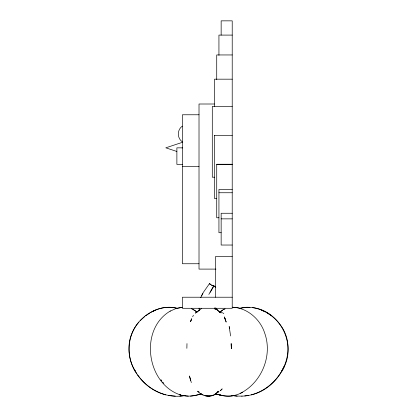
<?xml version="1.0" encoding="UTF-8"?>
<svg xmlns="http://www.w3.org/2000/svg" width="417" height="417" viewBox="0 0 417 417"><rect width="100%" height="100%" fill="white"/><g stroke="black" fill="none" stroke-linecap="round" stroke-linejoin="round"><path stroke-width="0.63" d="M214.849 309.091L214.875 307.876M186.863 348.325L186.983 343.592M200.686 297.754L203.267 292.479L209.49 283.607C211.237 285.551 214.062 285.421 215.803 287.37M283.08 368.951L281.611 371.511L284.415 366.074C276.919 382.566 260.333 395.853 241.751 396.129M283.127 368.863C297.024 344.687 280.219 310.608 252.311 307.558M192.659 316.769L193.42 315.21M208.849 294.392L213.619 285.89L213.421 285.671M210.241 292.307L213.963 286.057L214.281 286.166M201.656 295.512L202.865 293.604M138.845 322.075C127.857 334.825 125.981 354.174 133.946 368.946M140.154 320.668L144.762 316.493M197.434 311.916L198.362 311.04M182.255 126.195C177.032 129.739 177.032 138.225 182.255 141.775M219.54 312.484L221.969 310.347L224.216 309.049M220.108 312.218L222.709 310.196M198.763 310.717L199.571 310.076M145.689 315.799L149.708 313.136M217.273 392.225L218.43 391.782L217.528 392.152L218.028 391.818C212.592 397.834 202.667 397.307 197.538 391.172L199.389 392.199M217.528 392.152L219.055 391.146M170.053 311.207L176.245 308.392L182.37 307.329M170.423 310.967C138.658 329.373 146.643 384.281 180.775 395.05L179.3 394.581C186.425 397.146 194.28 396.239 201.343 393.903M201.526 308.533L195.302 313.125L196.089 312.703M150.261 312.818L151.924 311.864M240.515 393.294L242.475 392.183C236.111 396.056 228.177 397.104 220.979 395.264M215.386 394.341C212.305 396.374 208.271 396.515 204.799 395.571M241.255 392.866C261.959 381.899 272.676 355.274 264.696 333.105C260.333 319.25 247.145 307.631 232.332 307.23M223.653 309.602L225.128 308.893M155.468 310.123L152.403 311.629C159.992 307.511 169.114 305.989 177.496 308.398M182.093 147.988L182.417 147.853L176.881 147.847L176.881 164.387L182.417 164.387M182.417 142.317L165.815 147.816L176.881 151.486M251.216 394.878C279.562 388.399 298.306 352.678 281.882 327.027M177.757 308.163L182.573 307.329M240.046 308.325L246.145 307.272L249.976 307.308M239.655 308.372C255.72 303.988 272.942 313.459 281.647 326.813M201.692 393.799L194.791 395.488L190.496 396.093M248.6 395.415L244.789 395.926M233.609 395.676C227.401 396.906 221.161 395.519 215.198 393.784L216.428 394.039M179.831 396.093L185.211 395.498C168.395 398.788 150.912 391.417 140.284 378.25M219.769 312.479L221.192 312.437M216.731 392.376L218.034 392.355L216.84 392.366M232.217 35.091L218.935 35.091L218.935 55.315M232.217 54.95L216.72 54.95L216.72 79.574M232.217 79.178L214.51 79.178L214.51 106.523M214.437 104.005L199.013 104.005L199.013 269.101L215.943 269.101M232.217 106.429L212.295 106.429L212.295 177.199L214.51 177.199M199.013 114.769L182.417 114.769L182.417 263.747L199.013 263.747M214.51 135.327L232.217 135.327M232.217 164.251L216.72 164.251L216.72 217.763L218.935 217.763M216.72 164.527L232.217 164.527M182.417 166.435L199.013 166.435M232.217 189.48L218.935 189.48L218.935 232.712L221.151 232.712M218.935 192.748L232.217 192.748M216.72 198.565L214.51 198.565L214.51 135.28M232.217 213.259L221.151 213.259L221.151 245.034L232.217 245.034M221.151 218.857L232.217 218.857M232.217 256.424L215.615 256.424L215.615 297.222M232.217 297.222L182.417 297.222L182.417 308.293L232.217 308.293L232.217 20.85L221.151 20.85L221.151 35.08M210.168 396.004L205.555 395.905M242.074 396.129L236.945 396.093L231.649 395.493M232.389 307.23L236.747 307.517L240.27 308.283M188.291 396.129L182.985 395.519M175.255 396.129L168.405 395.41M231.878 395.504L237.169 396.093M177.444 308.429C153.68 302.148 128.874 323.717 129.015 347.742C128.363 369.504 145.043 389.551 165.784 394.873M215.558 393.898L221.766 395.446L215.198 393.784M215.631 393.836L222.225 395.498M220.27 312.609L221.265 312.87L219.342 311.869L220.343 312.766L217.132 309.899L215.141 308.825M211.351 285.145L213.29 285.661L214.896 286.818M210.085 284.165L209.49 283.607L210.721 284.681M191.497 308.731L195.224 310.79L196.881 312.218M265.092 311.853L261.48 310.092M213.619 285.89L213.963 286.057M214.291 286.312L213.29 285.661M192.81 309.049L197.038 312.088M215.751 308.788L220.077 312.13M215.902 308.877L217.33 309.69M202.219 394.346L203.1 394.878M266.484 312.432L270.732 315.169M222.35 312.635L223.825 313.631M162.63 382.024L163.855 383.312M137.61 374.857L139.903 377.766M160.962 379.918L161.733 380.945L160.978 379.897M136.906 373.804L134.253 369.493M134.238 369.457L135.416 371.505L133.899 368.857M224.336 316.842L226.181 322.08L224.424 317.196L225.524 319.792M190.126 378.813L190.642 380.241L189.454 375.978L191.325 382.582M229.569 328.565L229.178 326.501L230.601 335.972M216.016 308.106L216.11 309.388M199.076 308.153L199.237 310.665M215.13 307.782L215.193 309.08M191.069 320.261L190.553 321.705L191.632 318.724L191.069 320.261M222.11 388.946L220.322 390.765L222.11 388.946M231.367 348.69L231.169 343.644L231.367 348.69"/></g></svg>
